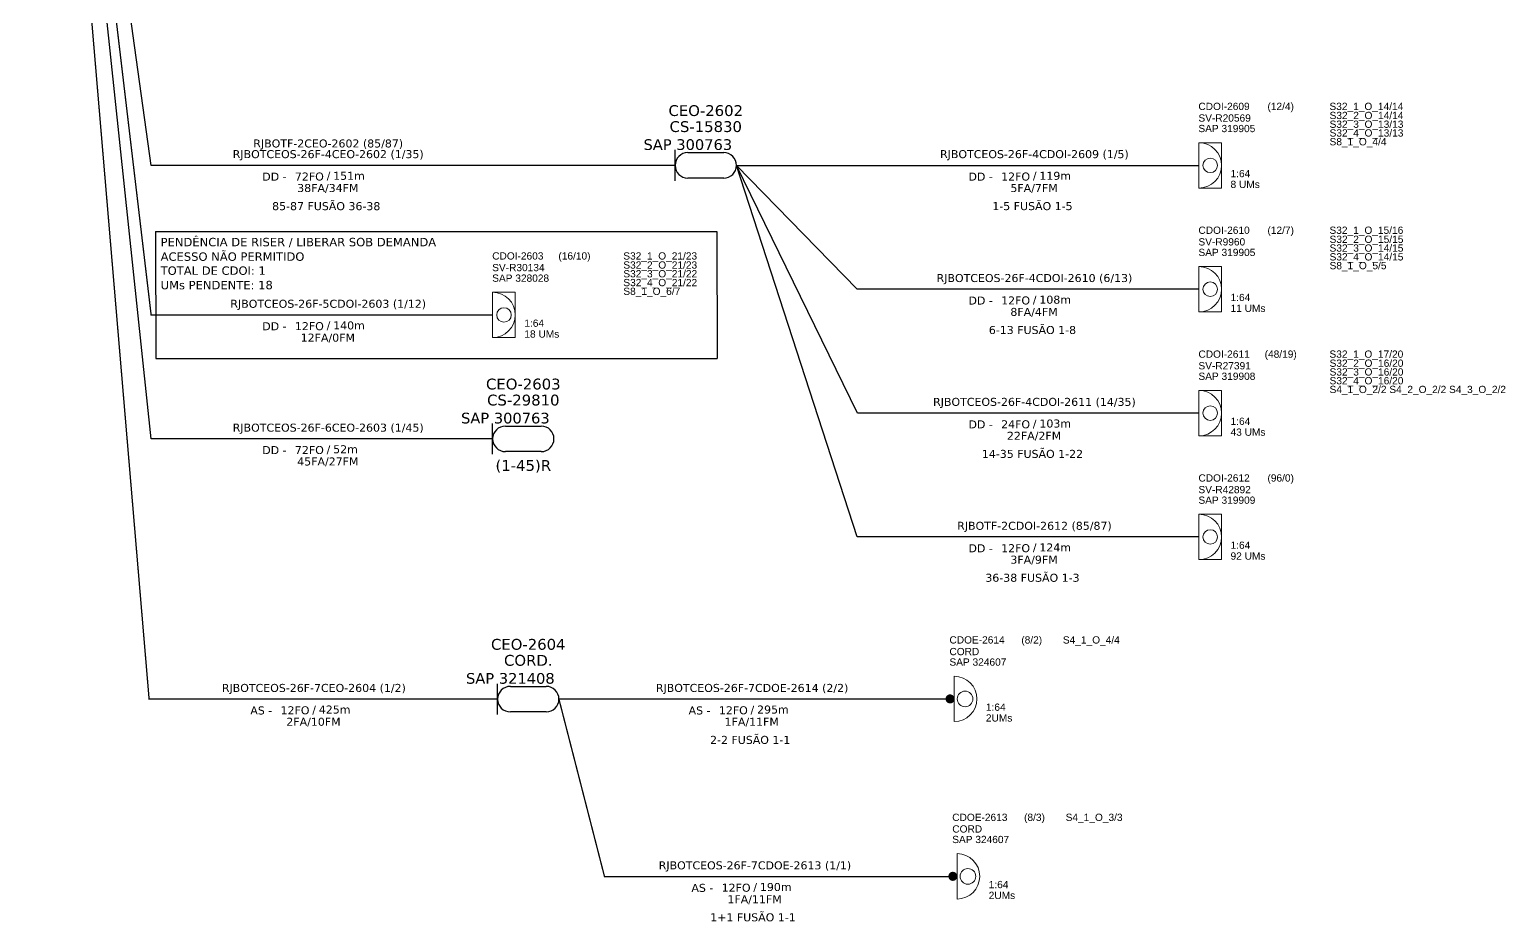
# Model space of a CAD drawing. Header units: millimetres. Extents: x 1115 to 3795, y 123 to 560.
# Drawn here: x 1137.2 to 1413.8, y 123.4 to 290.5 of the extents above; entities that cross this region are included whole.
import ezdxf
from ezdxf.enums import TextEntityAlignment as Align

# ---------------------------------------------------------------- set-up
doc = ezdxf.new("R2010")
doc.units = ezdxf.units.MM
doc.header["$LTSCALE"] = 0.1
doc.header["$MEASUREMENT"] = 0
for name, color, linetype, lineweight in [("20.0-LEGENDA DOS CDO'S", 1, 'Continuous', 0), ('20.1-CDO_INTERIOR', 1, 'Continuous', 0), ('20.2-CDO_POSTE', 1, 'Continuous', 5), ('40.1-ETIQUETAS', 1, 'Continuous', 20)]:
    doc.layers.add(name, color=color, linetype=linetype, lineweight=lineweight)
for name, color, linetype in [('20.4-CEO', 1, 'Continuous'), ('CAP a Instalar', 1, 'Continuous'), ('EXISTENTE', 7, 'Continuous'), ('REMOVER', 3, 'Continuous')]:
    doc.layers.add(name, color=color, linetype=linetype)
doc.styles.add('ARIAL', font='arial.ttf')
doc.styles.add('siredit', font='verdana.ttf')
doc.linetypes.add('FENCELINE1', pattern='A,0.25,-0.1,[133,ltypeshp.shx,S=0.1,R=0,X=-0.1,Y=0],-0.1,1', length=1.45)

# ---------------------------------------------------------------- blocks, each defined once
blk = doc.blocks.new('ETIQUETA_RS5F')
at = {"layer": '40.1-ETIQUETAS', "color": 0, "style": 'siredit'}
blk.add_text('/', height=1.5, dxfattribs=at).set_placement((1.58, -1.95), align=Align.MIDDLE_RIGHT)
for tag, p in [('ETIQUETA_R_SECUNDARIA', (1.21, 2.1)), ('ETIQUETA_R_PRIMARIA', (1.21, 4.1)), ('F_ATIVAS/F_MORTAS', (1.14, -4.24))]:
    blk.add_attdef(tag, text='', height=1.5, dxfattribs=at).set_placement(p, align=Align.MIDDLE_CENTER)
for tag, p in [('TIPO_CABO', (-6.58, -2.12)), ('CAP_CABO', (0.4, -2.09))]:
    blk.add_attdef(tag, text='', height=1.5, dxfattribs=at).set_placement(p, align=Align.MIDDLE_RIGHT)
blk.add_attdef('METROS', text='', height=1.5, dxfattribs=at).set_placement((2.14, -1.95), align=Align.MIDDLE_LEFT)
for tag, p in [('FUSÃO_1', (0.85, -8.39)), ('FUSÃO_2', (0.85, -10.6)), ('FUSÃO_3', (0.85, -12.93)), ('FUSÃO_4', (0.85, -15.14)), ('FUSÃO_5', (0.85, -17.16))]:
    blk.add_attdef(tag, text='', height=1.5, dxfattribs=at).set_placement(p, align=Align.CENTER)
blk = doc.blocks.new('CEO_UN')
at = {"layer": '20.4-CEO', "color": 0}
for p, q in [((-9.11, 2.39), (-2.39, 2.39)), ((-2.39, -2.39), (-9.11, -2.39))]:
    blk.add_line(p, q, dxfattribs=at)
blk.add_lwpolyline([(-11.5, -2.89), (-11.5, 2.89)], dxfattribs=at)
for centre, start, end in [((-9.11, 0), 90, 270), ((-2.39, 0), 270, 90)]:
    blk.add_arc(centre, 2.39, start, end, dxfattribs=at)
at = {"layer": '20.4-CEO', "color": 7, "style": 'siredit'}
for tag, height, p in [('NOME?', 2.03, (-5.75, 10.27)), ('LOCAL?', 2.03, (-5.75, 7.27)), ('TIPO?', 2, (-9.11, 3.89))]:
    blk.add_attdef(tag, text='', height=height, dxfattribs=at).set_placement(p, align=Align.MIDDLE_CENTER)
blk.add_attdef('FIBRAS_RESERVA', text='', height=2.03, dxfattribs=at).set_placement((-5.75, -3.97), align=Align.TOP_CENTER)
blk = doc.blocks.new('CDO_INTERIOR_TROCA')
at = {"layer": '20.1-CDO_INTERIOR', "color": 0, "lineweight": 18}
blk.add_lwpolyline([(4.25, -4.25), (4.25, 4.25), (0, 4.25), (0, -4.25)], close=True, dxfattribs=at)
blk.add_circle((2.13, 0), 1.36, dxfattribs=at)
blk.add_arc((0, 0), 4.25, 270, 90, dxfattribs=at)
at = {"layer": "20.0-LEGENDA DOS CDO'S", "color": 0, "style": 'ARIAL'}
for tag, p in [('CDO_N', (-0.08, 10.38)), ('SPLITER_1', (24.48, 10.38)), ('SURVEY', (-0.08, 8.2)), ('SPLITER_2', (24.5, 8.68)), ('SPLITER_3', (24.5, 7.04)), ('SAP_ANTIGO', (-0.08, 6.23)), ('/_SAP_NOVO', (12.37, 6.23)), ('SPLITER_4', (24.5, 5.4)), ('SPLITER_5', (24.5, 3.75)), ('1:XX', (5.94, -2.22)), ('UMS', (5.94, -4.24))]:
    blk.add_attdef(tag, p, '', height=1.36, dxfattribs=at)
blk.add_attdef('FIBRAS_UTILIZADAS', text='', height=1.36, dxfattribs=at).set_placement((15.34, 10.38), align=Align.CENTER)
blk = doc.blocks.new('PDO_PST')
at = {"color": 1}
blk.add_line((2.5, 0), (-2.5, 0), dxfattribs=at)
at = {"color": 1, "const_width": 0.5}
blk.add_lwpolyline([(-0.25, -0.46, 1), (0.25, -0.46, 1)], format="xyb", close=True, dxfattribs=at)
at = {"color": 1}
blk.add_circle((0, 1.19), 0.862, dxfattribs=at)
blk.add_arc((0, 0), 2.5, 0, 180, dxfattribs=at)
blk = doc.blocks.new('CDOE_POSTE 2')
at = {"layer": '20.2-CDO_POSTE', "color": 0, "linetype": 'Continuous', "xscale": 1.700328304346724, "yscale": 1.700328304346724, "zscale": 1.700328304346724, "rotation": 269.882008258618}
blk.add_blockref('PDO_PST', (0.43, 0), dxfattribs=at)
at = {"layer": "20.0-LEGENDA DOS CDO'S", "color": 0, "style": 'ARIAL'}
for tag, p in [('CDO_N', (-0.47, 10.38)), ('SPLITER_1', (20.79, 10.38)), ('CORDOALHA', (-0.47, 8.2)), ('SPLITER_2', (20.8, 8.68)), ('SAP', (-0.47, 6.23)), ('1:XX', (6.36, -2.22)), ('UMS', (6.36, -4.24))]:
    blk.add_attdef(tag, p, '', height=1.36, dxfattribs=at)
blk.add_attdef('FIBRAS_UTILIZADAS', text='', height=1.36, dxfattribs=at).set_placement((14.95, 10.38), align=Align.CENTER)

msp = doc.modelspace()

# ---------------------------------------------------------------- linework, layer by layer
at = {"color": 3}
for points in [[(1160.76, 252.66), (1265.97, 252.67), (1266.03, 228.89)], [(1160.76, 252.66), (1160.82, 228.88)], [(1160.82, 228.88), (1266.03, 228.89)]]:
    msp.add_lwpolyline(points, dxfattribs=at)
at = {"layer": 'CAP a Instalar', "ltscale": 50, "const_width": 0.25}
for points in [[(1223.96, 237.04), (1159.95, 237.04), (1159.95, 237.04), (1137.28, 428.47)], [(1224.89, 165.04), (1159.57, 165.04), (1137.28, 428.47)]]:
    msp.add_lwpolyline(points, dxfattribs=at)
at = {"layer": 'CAP a Instalar', "linetype": 'FENCELINE1', "ltscale": 50, "const_width": 0.25}
for points in [[(1310.04, 165.04), (1236.39, 165.04), (1236.39, 165.04)], [(1310.56, 131.79), (1244.93, 131.79), (1236.39, 165.04)]]:
    msp.add_lwpolyline(points, dxfattribs=at)
at = {"layer": 'EXISTENTE', "color": 7, "ltscale": 50}
for points in [[(1258.16, 265.07), (1159.95, 265.07), (1137.28, 428.47)], [(1356.34, 241.86), (1292.32, 241.86), (1269.66, 265.07)], [(1356.34, 218.64), (1292.33, 218.64), (1292.33, 218.64), (1269.66, 265.07)], [(1269.66, 265.07), (1356.34, 265.07)]]:
    msp.add_lwpolyline(points, dxfattribs=at)
at = {"layer": 'EXISTENTE', "ltscale": 50}
msp.add_lwpolyline([(1356.34, 195.43), (1292.32, 195.43), (1269.66, 265.07)], dxfattribs=at)
at = {"layer": 'REMOVER', "color": 0, "ltscale": 50}
msp.add_lwpolyline([(1223.96, 213.82), (1159.95, 213.82), (1137.28, 428.47)], dxfattribs=at)

# ---------------------------------------------------------------- block references
at = {"color": 7}
ref = msp.add_blockref('CDO_INTERIOR_TROCA', (1356.34, 265.07), dxfattribs=at)
ref.add_attrib('CDO_N', 'CDOI-2609', (1356.25, 275.45), dxfattribs={"layer": "20.0-LEGENDA DOS CDO'S", "color": 0, "height": 1.36, "style": 'ARIAL'})
ref.add_attrib('FIBRAS_UTILIZADAS', '(12/4)', dxfattribs={"layer": "20.0-LEGENDA DOS CDO'S", "color": 0, "height": 1.36, "style": 'ARIAL'}).set_placement((1371.68, 275.45), align=Align.CENTER)
ref.add_attrib('SURVEY', 'SV-R20569', (1356.26, 273.27), dxfattribs={"layer": "20.0-LEGENDA DOS CDO'S", "color": 0, "height": 1.36, "style": 'ARIAL'})
ref.add_attrib('SAP_ANTIGO', 'SAP 319905', (1356.25, 271.3), dxfattribs={"layer": "20.0-LEGENDA DOS CDO'S", "color": 0, "height": 1.36, "style": 'ARIAL'})
ref.add_attrib('1:XX', '1:64', (1362.28, 262.86), dxfattribs={"layer": "20.0-LEGENDA DOS CDO'S", "color": 0, "height": 1.36, "style": 'ARIAL'})
ref.add_attrib('UMS', '8 UMs', (1362.28, 260.83), dxfattribs={"layer": "20.0-LEGENDA DOS CDO'S", "color": 0, "height": 1.36, "style": 'ARIAL'})
ref.add_attrib('SPLITER_1', 'S32_1_O_14/14', (1380.82, 275.45), dxfattribs={"layer": "20.0-LEGENDA DOS CDO'S", "color": 0, "height": 1.3603, "style": 'ARIAL'})
ref.add_attrib('SPLITER_2', 'S32_2_O_14/14', (1380.84, 273.75), dxfattribs={"layer": "20.0-LEGENDA DOS CDO'S", "color": 0, "height": 1.3603, "style": 'ARIAL'})
ref.add_attrib('SPLITER_3', 'S32_3_O_13/13', (1380.84, 272.11), dxfattribs={"layer": "20.0-LEGENDA DOS CDO'S", "color": 0, "height": 1.3603, "style": 'ARIAL'})
ref.add_attrib('SPLITER_4', 'S32_4_O_13/13', (1380.84, 270.47), dxfattribs={"layer": "20.0-LEGENDA DOS CDO'S", "color": 0, "height": 1.3603, "style": 'ARIAL'})
ref.add_attrib('SPLITER_5', 'S8_1_O_4/4   ', (1380.84, 268.83), dxfattribs={"layer": "20.0-LEGENDA DOS CDO'S", "color": 0, "height": 1.3603, "style": 'ARIAL'})
ref = msp.add_blockref('CDO_INTERIOR_TROCA', (1356.34, 241.86), dxfattribs=at)
ref.add_attrib('CDO_N', 'CDOI-2610', (1356.26, 252.24), dxfattribs={"layer": "20.0-LEGENDA DOS CDO'S", "color": 0, "height": 1.36, "style": 'ARIAL'})
ref.add_attrib('FIBRAS_UTILIZADAS', '(12/7)', dxfattribs={"layer": "20.0-LEGENDA DOS CDO'S", "color": 0, "height": 1.36, "style": 'ARIAL'}).set_placement((1371.68, 252.24), align=Align.CENTER)
ref.add_attrib('SURVEY', 'SV-R9960', (1356.26, 250.06), dxfattribs={"layer": "20.0-LEGENDA DOS CDO'S", "color": 0, "height": 1.36, "style": 'ARIAL'})
ref.add_attrib('SAP_ANTIGO', 'SAP 319905', (1356.26, 248.08), dxfattribs={"layer": "20.0-LEGENDA DOS CDO'S", "color": 7, "height": 1.36, "style": 'ARIAL'})
ref.add_attrib('1:XX', '1:64', (1362.28, 239.64), dxfattribs={"layer": "20.0-LEGENDA DOS CDO'S", "color": 0, "height": 1.36, "style": 'ARIAL'})
ref.add_attrib('UMS', '11 UMs', (1362.28, 237.61), dxfattribs={"layer": "20.0-LEGENDA DOS CDO'S", "color": 0, "height": 1.36, "style": 'ARIAL'})
ref.add_attrib('SPLITER_1', 'S32_1_O_15/16', (1380.82, 252.24), dxfattribs={"layer": "20.0-LEGENDA DOS CDO'S", "color": 0, "height": 1.3603, "style": 'ARIAL'})
ref.add_attrib('SPLITER_2', 'S32_2_O_15/15', (1380.84, 250.54), dxfattribs={"layer": "20.0-LEGENDA DOS CDO'S", "color": 0, "height": 1.3603, "style": 'ARIAL'})
ref.add_attrib('SPLITER_3', 'S32_3_O_14/15', (1380.84, 248.9), dxfattribs={"layer": "20.0-LEGENDA DOS CDO'S", "color": 0, "height": 1.3603, "style": 'ARIAL'})
ref.add_attrib('SPLITER_4', 'S32_4_O_14/15', (1380.84, 247.25), dxfattribs={"layer": "20.0-LEGENDA DOS CDO'S", "color": 0, "height": 1.3603, "style": 'ARIAL'})
ref.add_attrib('SPLITER_5', 'S8_1_O_5/5   ', (1380.84, 245.61), dxfattribs={"layer": "20.0-LEGENDA DOS CDO'S", "color": 0, "height": 1.3603, "style": 'ARIAL'})
at = {"color": 1}
ref = msp.add_blockref('CDO_INTERIOR_TROCA', (1223.96, 237.04), dxfattribs=at)
ref.add_attrib('CDO_N', 'CDOI-2603', (1223.88, 247.42), dxfattribs={"layer": "20.0-LEGENDA DOS CDO'S", "color": 0, "height": 1.36, "style": 'ARIAL'})
ref.add_attrib('FIBRAS_UTILIZADAS', '(16/10)', dxfattribs={"layer": "20.0-LEGENDA DOS CDO'S", "color": 0, "height": 1.36, "style": 'ARIAL'}).set_placement((1239.3, 247.42), align=Align.CENTER)
ref.add_attrib('SURVEY', 'SV-R30134', (1223.88, 245.24), dxfattribs={"layer": "20.0-LEGENDA DOS CDO'S", "color": 0, "height": 1.36, "style": 'ARIAL'})
ref.add_attrib('SAP_ANTIGO', 'SAP 328028', (1223.88, 243.26), dxfattribs={"layer": "20.0-LEGENDA DOS CDO'S", "color": 0, "height": 1.36, "style": 'ARIAL'})
ref.add_attrib('1:XX', '1:64', (1229.91, 234.82), dxfattribs={"layer": "20.0-LEGENDA DOS CDO'S", "color": 0, "height": 1.36, "style": 'ARIAL'})
ref.add_attrib('UMS', '18 UMs', (1229.91, 232.79), dxfattribs={"layer": "20.0-LEGENDA DOS CDO'S", "color": 0, "height": 1.36, "style": 'ARIAL'})
ref.add_attrib('SPLITER_1', 'S32_1_O_21/23', (1248.45, 247.42), dxfattribs={"layer": "20.0-LEGENDA DOS CDO'S", "color": 0, "height": 1.3603, "style": 'ARIAL'})
ref.add_attrib('SPLITER_2', 'S32_2_O_21/23', (1248.46, 245.72), dxfattribs={"layer": "20.0-LEGENDA DOS CDO'S", "color": 0, "height": 1.3603, "style": 'ARIAL'})
ref.add_attrib('SPLITER_3', 'S32_3_O_21/22', (1248.46, 244.08), dxfattribs={"layer": "20.0-LEGENDA DOS CDO'S", "color": 0, "height": 1.3603, "style": 'ARIAL'})
ref.add_attrib('SPLITER_4', 'S32_4_O_21/22', (1248.46, 242.43), dxfattribs={"layer": "20.0-LEGENDA DOS CDO'S", "color": 0, "height": 1.3603, "style": 'ARIAL'})
ref.add_attrib('SPLITER_5', 'S8_1_O_6/7   ', (1248.46, 240.79), dxfattribs={"layer": "20.0-LEGENDA DOS CDO'S", "color": 0, "height": 1.3603, "style": 'ARIAL'})
at = {"color": 7}
ref = msp.add_blockref('CDO_INTERIOR_TROCA', (1356.34, 218.64), dxfattribs=at)
ref.add_attrib('CDO_N', 'CDOI-2611', (1356.26, 229.02), dxfattribs={"layer": "20.0-LEGENDA DOS CDO'S", "color": 0, "height": 1.36, "style": 'ARIAL'})
ref.add_attrib('FIBRAS_UTILIZADAS', '(48/19)', dxfattribs={"layer": "20.0-LEGENDA DOS CDO'S", "color": 0, "height": 1.36, "style": 'ARIAL'}).set_placement((1371.68, 229.02), align=Align.CENTER)
ref.add_attrib('SURVEY', 'SV-R27391', (1356.26, 226.84), dxfattribs={"layer": "20.0-LEGENDA DOS CDO'S", "color": 0, "height": 1.36, "style": 'ARIAL'})
ref.add_attrib('SAP_ANTIGO', 'SAP 319908', (1356.26, 224.87), dxfattribs={"layer": "20.0-LEGENDA DOS CDO'S", "color": 7, "height": 1.36, "style": 'ARIAL'})
ref.add_attrib('1:XX', '1:64', (1362.28, 216.43), dxfattribs={"layer": "20.0-LEGENDA DOS CDO'S", "color": 0, "height": 1.36, "style": 'ARIAL'})
ref.add_attrib('UMS', '43 UMs', (1362.28, 214.4), dxfattribs={"layer": "20.0-LEGENDA DOS CDO'S", "color": 0, "height": 1.36, "style": 'ARIAL'})
ref.add_attrib('SPLITER_1', 'S32_1_O_17/20', (1380.82, 229.02), dxfattribs={"layer": "20.0-LEGENDA DOS CDO'S", "color": 0, "height": 1.3603, "style": 'ARIAL'})
ref.add_attrib('SPLITER_2', 'S32_2_O_16/20', (1380.84, 227.32), dxfattribs={"layer": "20.0-LEGENDA DOS CDO'S", "color": 0, "height": 1.3603, "style": 'ARIAL'})
ref.add_attrib('SPLITER_3', 'S32_3_O_16/20', (1380.84, 225.68), dxfattribs={"layer": "20.0-LEGENDA DOS CDO'S", "color": 0, "height": 1.3603, "style": 'ARIAL'})
ref.add_attrib('SPLITER_4', 'S32_4_O_16/20', (1380.84, 224.04), dxfattribs={"layer": "20.0-LEGENDA DOS CDO'S", "color": 0, "height": 1.3603, "style": 'ARIAL'})
ref.add_attrib('SPLITER_5', 'S4_1_O_2/2 S4_2_O_2/2 S4_3_O_2/2 ', (1380.84, 222.4), dxfattribs={"layer": "20.0-LEGENDA DOS CDO'S", "color": 0, "height": 1.3603, "style": 'ARIAL'})
ref = msp.add_blockref('CDO_INTERIOR_TROCA', (1356.34, 195.43), dxfattribs=at)
ref.add_attrib('CDO_N', 'CDOI-2612', (1356.26, 205.81), dxfattribs={"layer": "20.0-LEGENDA DOS CDO'S", "color": 0, "height": 1.36, "style": 'ARIAL'})
ref.add_attrib('FIBRAS_UTILIZADAS', '(96/0)', dxfattribs={"layer": "20.0-LEGENDA DOS CDO'S", "color": 0, "height": 1.36, "style": 'ARIAL'}).set_placement((1371.68, 205.81), align=Align.CENTER)
ref.add_attrib('SURVEY', 'SV-R42892', (1356.26, 203.63), dxfattribs={"layer": "20.0-LEGENDA DOS CDO'S", "color": 0, "height": 1.36, "style": 'ARIAL'})
ref.add_attrib('SAP_ANTIGO', 'SAP 319909', (1356.26, 201.65), dxfattribs={"layer": "20.0-LEGENDA DOS CDO'S", "color": 7, "height": 1.36, "style": 'ARIAL'})
ref.add_attrib('1:XX', '1:64', (1362.28, 193.21), dxfattribs={"layer": "20.0-LEGENDA DOS CDO'S", "color": 0, "height": 1.36, "style": 'ARIAL'})
ref.add_attrib('UMS', '92 UMs', (1362.28, 191.18), dxfattribs={"layer": "20.0-LEGENDA DOS CDO'S", "color": 0, "height": 1.36, "style": 'ARIAL'})
at = {"layer": '20.2-CDO_POSTE'}
ref = msp.add_blockref('CDOE_POSTE 2', (1310.06, 165.08), dxfattribs=at)
ref.add_attrib('CDO_N', 'CDOE-2614', (1309.59, 175.46), dxfattribs={"layer": "20.0-LEGENDA DOS CDO'S", "color": 0, "height": 1.36, "style": 'ARIAL'})
ref.add_attrib('FIBRAS_UTILIZADAS', '(8/2)', dxfattribs={"layer": "20.0-LEGENDA DOS CDO'S", "color": 0, "height": 1.36, "style": 'ARIAL'}).set_placement((1325.01, 175.46), align=Align.CENTER)
ref.add_attrib('CORDOALHA', 'CORD', (1309.59, 173.28), dxfattribs={"layer": "20.0-LEGENDA DOS CDO'S", "color": 0, "height": 1.36, "style": 'ARIAL'})
ref.add_attrib('SAP', 'SAP 324607', (1309.59, 171.31), dxfattribs={"layer": "20.0-LEGENDA DOS CDO'S", "color": 0, "height": 1.36, "style": 'ARIAL'})
ref.add_attrib('1:XX', '1:64', (1316.42, 162.86), dxfattribs={"layer": "20.0-LEGENDA DOS CDO'S", "color": 0, "height": 1.36, "style": 'ARIAL'})
ref.add_attrib('UMS', '2UMs', (1316.42, 160.84), dxfattribs={"layer": "20.0-LEGENDA DOS CDO'S", "color": 0, "height": 1.36, "style": 'ARIAL'})
ref.add_attrib('SPLITER_1', 'S4_1_O_4/4', (1330.85, 175.46), dxfattribs={"layer": "20.0-LEGENDA DOS CDO'S", "color": 0, "height": 1.36, "style": 'ARIAL'})
ref = msp.add_blockref('CDOE_POSTE 2', (1310.59, 131.83), dxfattribs=at)
ref.add_attrib('CDO_N', 'CDOE-2613', (1310.11, 142.21), dxfattribs={"layer": "20.0-LEGENDA DOS CDO'S", "color": 0, "height": 1.36, "style": 'ARIAL'})
ref.add_attrib('FIBRAS_UTILIZADAS', '(8/3)', dxfattribs={"layer": "20.0-LEGENDA DOS CDO'S", "color": 0, "height": 1.36, "style": 'ARIAL'}).set_placement((1325.53, 142.21), align=Align.CENTER)
ref.add_attrib('CORDOALHA', 'CORD', (1310.12, 140.03), dxfattribs={"layer": "20.0-LEGENDA DOS CDO'S", "color": 0, "height": 1.36, "style": 'ARIAL'})
ref.add_attrib('SAP', 'SAP 324607', (1310.11, 138.06), dxfattribs={"layer": "20.0-LEGENDA DOS CDO'S", "color": 0, "height": 1.36, "style": 'ARIAL'})
ref.add_attrib('1:XX', '1:64', (1316.95, 129.61), dxfattribs={"layer": "20.0-LEGENDA DOS CDO'S", "color": 0, "height": 1.36, "style": 'ARIAL'})
ref.add_attrib('UMS', '2UMs', (1316.95, 127.58), dxfattribs={"layer": "20.0-LEGENDA DOS CDO'S", "color": 0, "height": 1.36, "style": 'ARIAL'})
ref.add_attrib('SPLITER_1', 'S4_1_O_3/3', (1331.37, 142.21), dxfattribs={"layer": "20.0-LEGENDA DOS CDO'S", "color": 0, "height": 1.36, "style": 'ARIAL'})
at = {"layer": '20.4-CEO', "color": 0}
ref = msp.add_blockref('CEO_UN', (1269.66, 265.07), dxfattribs=at)
ref.add_attrib('NOME?', 'CEO-2602', dxfattribs={"color": 7, "height": 2.028, "style": 'siredit'}).set_placement((1263.91, 275.34), align=Align.MIDDLE_CENTER)
ref.add_attrib('LOCAL?', 'CS-15830', dxfattribs={"color": 7, "height": 2.028, "style": 'siredit'}).set_placement((1263.91, 272.34), align=Align.MIDDLE_CENTER)
ref.add_attrib('TIPO?', 'SAP 300763', dxfattribs={"color": 7, "height": 2, "style": 'siredit'}).set_placement((1260.55, 268.97), align=Align.MIDDLE_CENTER)
msp.add_blockref('CEO_UN', (1235.46, 213.82), dxfattribs=at).add_auto_attribs({'NOME?': 'CEO-2603', 'LOCAL?': 'CS-29810', 'TIPO?': 'SAP 300763', 'FIBRAS_RESERVA': '(1-45)R'})
at = {"layer": '20.4-CEO'}
ref = msp.add_blockref('CEO_UN', (1236.39, 165.04), dxfattribs=at)
ref.add_attrib('NOME?', 'CEO-2604', dxfattribs={"color": 7, "height": 2.028, "style": 'siredit'}).set_placement((1230.64, 175.31), align=Align.MIDDLE_CENTER)
ref.add_attrib('LOCAL?', 'CORD.', dxfattribs={"color": 7, "height": 2.028, "style": 'siredit'}).set_placement((1230.64, 172.31), align=Align.MIDDLE_CENTER)
ref.add_attrib('TIPO?', 'SAP 321408', dxfattribs={"color": 7, "height": 2, "style": 'siredit'}).set_placement((1227.28, 168.93), align=Align.MIDDLE_CENTER)
at = {"layer": '40.1-ETIQUETAS', "color": 7}
ref = msp.add_blockref('ETIQUETA_RS5F', (1191.96, 265.07), dxfattribs=at)
ref.add_attrib('ETIQUETA_R_PRIMARIA', 'RJBOTF-2CEO-2602 (85/87)', dxfattribs={"color": 0, "height": 1.5, "style": 'siredit'}).set_placement((1193.14, 269.18), align=Align.MIDDLE_CENTER)
ref.add_attrib('ETIQUETA_R_SECUNDARIA', 'RJBOTCEOS-26F-4CEO-2602 (1/35)', dxfattribs={"color": 0, "height": 1.5, "style": 'siredit'}).set_placement((1193.14, 267.18), align=Align.MIDDLE_CENTER)
ref.add_attrib('TIPO_CABO', 'DD -', dxfattribs={"color": 0, "height": 1.5, "style": 'siredit'}).set_placement((1185.34, 262.96), align=Align.MIDDLE_RIGHT)
ref.add_attrib('CAP_CABO', '72FO', dxfattribs={"color": 0, "height": 1.5, "style": 'siredit'}).set_placement((1192.32, 262.98), align=Align.MIDDLE_RIGHT)
ref.add_attrib('METROS', '151m', dxfattribs={"color": 0, "height": 1.5, "style": 'siredit'}).set_placement((1194.07, 263.12), align=Align.MIDDLE_LEFT)
ref.add_attrib('F_ATIVAS/F_MORTAS', '38FA/34FM', dxfattribs={"color": 0, "height": 1.5, "style": 'siredit'}).set_placement((1193.07, 260.83), align=Align.MIDDLE_CENTER)
ref.add_attrib('FUSÃO_1', '85-87 FUSÃO 36-38', dxfattribs={"color": 0, "height": 1.5, "style": 'siredit'}).set_placement((1192.77, 256.68), align=Align.CENTER)
ref = msp.add_blockref('ETIQUETA_RS5F', (1324.33, 265.07), dxfattribs=at)
ref.add_attrib('ETIQUETA_R_SECUNDARIA', 'RJBOTCEOS-26F-4CDOI-2609 (1/5)', dxfattribs={"color": 0, "height": 1.5, "style": 'siredit'}).set_placement((1325.51, 267.18), align=Align.MIDDLE_CENTER)
ref.add_attrib('TIPO_CABO', 'DD -', dxfattribs={"color": 0, "height": 1.5, "style": 'siredit'}).set_placement((1317.72, 262.96), align=Align.MIDDLE_RIGHT)
ref.add_attrib('CAP_CABO', '12FO', dxfattribs={"color": 0, "height": 1.5, "style": 'siredit'}).set_placement((1324.7, 262.98), align=Align.MIDDLE_RIGHT)
ref.add_attrib('METROS', '119m', dxfattribs={"color": 0, "height": 1.5, "style": 'siredit'}).set_placement((1326.44, 263.12), align=Align.MIDDLE_LEFT)
ref.add_attrib('F_ATIVAS/F_MORTAS', '5FA/7FM', dxfattribs={"color": 0, "height": 1.5, "style": 'siredit'}).set_placement((1325.44, 260.83), align=Align.MIDDLE_CENTER)
ref.add_attrib('FUSÃO_1', '1-5 FUSÃO 1-5', dxfattribs={"color": 0, "height": 1.5, "style": 'siredit'}).set_placement((1325.15, 256.69), align=Align.CENTER)
ref = msp.add_blockref('ETIQUETA_RS5F', (1324.33, 241.86), dxfattribs=at)
ref.add_attrib('ETIQUETA_R_SECUNDARIA', 'RJBOTCEOS-26F-4CDOI-2610 (6/13)', dxfattribs={"color": 0, "height": 1.5, "style": 'siredit'}).set_placement((1325.52, 243.96), align=Align.MIDDLE_CENTER)
ref.add_attrib('TIPO_CABO', 'DD -', dxfattribs={"color": 0, "height": 1.5, "style": 'siredit'}).set_placement((1317.72, 239.74), align=Align.MIDDLE_RIGHT)
ref.add_attrib('CAP_CABO', '12FO', dxfattribs={"color": 0, "height": 1.5, "style": 'siredit'}).set_placement((1324.7, 239.76), align=Align.MIDDLE_RIGHT)
ref.add_attrib('METROS', '108m', dxfattribs={"color": 0, "height": 1.5, "style": 'siredit'}).set_placement((1326.44, 239.9), align=Align.MIDDLE_LEFT)
ref.add_attrib('F_ATIVAS/F_MORTAS', '8FA/4FM', dxfattribs={"color": 0, "height": 1.5, "style": 'siredit'}).set_placement((1325.44, 237.61), align=Align.MIDDLE_CENTER)
ref.add_attrib('FUSÃO_1', '6-13 FUSÃO 1-8', dxfattribs={"color": 0, "height": 1.5, "style": 'siredit'}).set_placement((1325.15, 233.47), align=Align.CENTER)
at = {"layer": '40.1-ETIQUETAS', "color": 1}
ref = msp.add_blockref('ETIQUETA_RS5F', (1191.96, 237.04), dxfattribs=at)
ref.add_attrib('ETIQUETA_R_SECUNDARIA', 'RJBOTCEOS-26F-5CDOI-2603 (1/12)', dxfattribs={"color": 0, "height": 1.5, "style": 'siredit'}).set_placement((1193.14, 239.14), align=Align.MIDDLE_CENTER)
ref.add_attrib('TIPO_CABO', 'DD -', dxfattribs={"color": 0, "height": 1.5, "style": 'siredit'}).set_placement((1185.34, 234.92), align=Align.MIDDLE_RIGHT)
ref.add_attrib('CAP_CABO', '12FO', dxfattribs={"color": 0, "height": 1.5, "style": 'siredit'}).set_placement((1192.32, 234.94), align=Align.MIDDLE_RIGHT)
ref.add_attrib('METROS', '140m', dxfattribs={"color": 0, "height": 1.5, "style": 'siredit'}).set_placement((1194.07, 235.08), align=Align.MIDDLE_LEFT)
ref.add_attrib('F_ATIVAS/F_MORTAS', '12FA/0FM', dxfattribs={"color": 0, "height": 1.5, "style": 'siredit'}).set_placement((1193.07, 232.79), align=Align.MIDDLE_CENTER)
at = {"layer": '40.1-ETIQUETAS', "color": 7}
ref = msp.add_blockref('ETIQUETA_RS5F', (1324.33, 218.64), dxfattribs=at)
ref.add_attrib('ETIQUETA_R_SECUNDARIA', 'RJBOTCEOS-26F-4CDOI-2611 (14/35)', dxfattribs={"color": 0, "height": 1.5, "style": 'siredit'}).set_placement((1325.52, 220.75), align=Align.MIDDLE_CENTER)
ref.add_attrib('TIPO_CABO', 'DD -', dxfattribs={"color": 0, "height": 1.5, "style": 'siredit'}).set_placement((1317.72, 216.53), align=Align.MIDDLE_RIGHT)
ref.add_attrib('CAP_CABO', '24FO', dxfattribs={"color": 0, "height": 1.5, "style": 'siredit'}).set_placement((1324.7, 216.55), align=Align.MIDDLE_RIGHT)
ref.add_attrib('METROS', '103m', dxfattribs={"color": 0, "height": 1.5, "style": 'siredit'}).set_placement((1326.45, 216.69), align=Align.MIDDLE_LEFT)
ref.add_attrib('F_ATIVAS/F_MORTAS', '22FA/2FM', dxfattribs={"color": 0, "height": 1.5, "style": 'siredit'}).set_placement((1325.45, 214.4), align=Align.MIDDLE_CENTER)
ref.add_attrib('FUSÃO_1', '14-35 FUSÃO 1-22', dxfattribs={"color": 0, "height": 1.5, "style": 'siredit'}).set_placement((1325.15, 210.25), align=Align.CENTER)
at = {"layer": '40.1-ETIQUETAS', "color": 0}
ref = msp.add_blockref('ETIQUETA_RS5F', (1191.96, 213.82), dxfattribs=at)
ref.add_attrib('ETIQUETA_R_SECUNDARIA', 'RJBOTCEOS-26F-6CEO-2603 (1/45)', dxfattribs={"color": 0, "height": 1.5, "style": 'siredit'}).set_placement((1193.14, 215.92), align=Align.MIDDLE_CENTER)
ref.add_attrib('TIPO_CABO', 'DD -', dxfattribs={"color": 0, "height": 1.5, "style": 'siredit'}).set_placement((1185.34, 211.71), align=Align.MIDDLE_RIGHT)
ref.add_attrib('CAP_CABO', '72FO', dxfattribs={"color": 0, "height": 1.5, "style": 'siredit'}).set_placement((1192.32, 211.73), align=Align.MIDDLE_RIGHT)
ref.add_attrib('METROS', '52m', dxfattribs={"color": 0, "height": 1.5, "style": 'siredit'}).set_placement((1194.07, 211.87), align=Align.MIDDLE_LEFT)
ref.add_attrib('F_ATIVAS/F_MORTAS', '45FA/27FM', dxfattribs={"color": 0, "height": 1.5, "style": 'siredit'}).set_placement((1193.07, 209.58), align=Align.MIDDLE_CENTER)
at = {"layer": '40.1-ETIQUETAS', "color": 7}
ref = msp.add_blockref('ETIQUETA_RS5F', (1324.33, 195.43), dxfattribs=at)
ref.add_attrib('ETIQUETA_R_PRIMARIA', 'RJBOTF-2CDOI-2612 (85/87)', dxfattribs={"color": 0, "height": 1.5, "style": 'siredit'}).set_placement((1325.52, 197.53), align=Align.MIDDLE_CENTER)
ref.add_attrib('TIPO_CABO', 'DD -', dxfattribs={"color": 0, "height": 1.5, "style": 'siredit'}).set_placement((1317.72, 193.31), align=Align.MIDDLE_RIGHT)
ref.add_attrib('CAP_CABO', '12FO', dxfattribs={"color": 0, "height": 1.5, "style": 'siredit'}).set_placement((1324.7, 193.33), align=Align.MIDDLE_RIGHT)
ref.add_attrib('METROS', '124m', dxfattribs={"color": 0, "height": 1.5, "style": 'siredit'}).set_placement((1326.44, 193.47), align=Align.MIDDLE_LEFT)
ref.add_attrib('F_ATIVAS/F_MORTAS', '3FA/9FM', dxfattribs={"color": 0, "height": 1.5, "style": 'siredit'}).set_placement((1325.44, 191.18), align=Align.MIDDLE_CENTER)
ref.add_attrib('FUSÃO_1', '36-38 FUSÃO 1-3', dxfattribs={"color": 0, "height": 1.5, "style": 'siredit'}).set_placement((1325.15, 187.04), align=Align.CENTER)
at = {"layer": '40.1-ETIQUETAS', "color": 1}
ref = msp.add_blockref('ETIQUETA_RS5F', (1189.27, 165.04), dxfattribs=at)
ref.add_attrib('ETIQUETA_R_SECUNDARIA', 'RJBOTCEOS-26F-7CEO-2604 (1/2)', dxfattribs={"color": 0, "height": 1.5, "style": 'siredit'}).set_placement((1190.45, 167.14), align=Align.MIDDLE_CENTER)
ref.add_attrib('TIPO_CABO', 'AS -', dxfattribs={"color": 0, "height": 1.5, "style": 'siredit'}).set_placement((1182.65, 162.92), align=Align.MIDDLE_RIGHT)
ref.add_attrib('CAP_CABO', '12FO', dxfattribs={"color": 0, "height": 1.5, "style": 'siredit'}).set_placement((1189.63, 162.95), align=Align.MIDDLE_RIGHT)
ref.add_attrib('METROS', '425m', dxfattribs={"color": 0, "height": 1.5, "style": 'siredit'}).set_placement((1191.38, 163.09), align=Align.MIDDLE_LEFT)
ref.add_attrib('F_ATIVAS/F_MORTAS', '2FA/10FM', dxfattribs={"color": 0, "height": 1.5, "style": 'siredit'}).set_placement((1190.38, 160.8), align=Align.MIDDLE_CENTER)
ref = msp.add_blockref('ETIQUETA_RS5F', (1271.42, 165.04), dxfattribs=at)
ref.add_attrib('ETIQUETA_R_SECUNDARIA', 'RJBOTCEOS-26F-7CDOE-2614 (2/2)', dxfattribs={"color": 0, "height": 1.5, "style": 'siredit'}).set_placement((1272.6, 167.14), align=Align.MIDDLE_CENTER)
ref.add_attrib('TIPO_CABO', 'AS -', dxfattribs={"color": 0, "height": 1.5, "style": 'siredit'}).set_placement((1264.8, 162.92), align=Align.MIDDLE_RIGHT)
ref.add_attrib('CAP_CABO', '12FO', dxfattribs={"color": 0, "height": 1.5, "style": 'siredit'}).set_placement((1271.79, 162.95), align=Align.MIDDLE_RIGHT)
ref.add_attrib('METROS', '295m', dxfattribs={"color": 0, "height": 1.5, "style": 'siredit'}).set_placement((1273.53, 163.09), align=Align.MIDDLE_LEFT)
ref.add_attrib('F_ATIVAS/F_MORTAS', '1FA/11FM', dxfattribs={"color": 0, "height": 1.5, "style": 'siredit'}).set_placement((1272.53, 160.8), align=Align.MIDDLE_CENTER)
ref.add_attrib('FUSÃO_1', '2-2 FUSÃO 1-1', dxfattribs={"color": 0, "height": 1.5, "style": 'siredit'}).set_placement((1272.24, 156.65), align=Align.CENTER)
ref = msp.add_blockref('ETIQUETA_RS5F', (1271.94, 131.79), dxfattribs=at)
ref.add_attrib('ETIQUETA_R_SECUNDARIA', 'RJBOTCEOS-26F-7CDOE-2613 (1/1)', dxfattribs={"color": 0, "height": 1.5, "style": 'siredit'}).set_placement((1273.13, 133.89), align=Align.MIDDLE_CENTER)
ref.add_attrib('TIPO_CABO', 'AS -', dxfattribs={"color": 0, "height": 1.5, "style": 'siredit'}).set_placement((1265.33, 129.67), align=Align.MIDDLE_RIGHT)
ref.add_attrib('CAP_CABO', '12FO', dxfattribs={"color": 0, "height": 1.5, "style": 'siredit'}).set_placement((1272.31, 129.7), align=Align.MIDDLE_RIGHT)
ref.add_attrib('METROS', '190m', dxfattribs={"color": 0, "height": 1.5, "style": 'siredit'}).set_placement((1274.06, 129.83), align=Align.MIDDLE_LEFT)
ref.add_attrib('F_ATIVAS/F_MORTAS', '1FA/11FM', dxfattribs={"color": 0, "height": 1.5, "style": 'siredit'}).set_placement((1273.06, 127.54), align=Align.MIDDLE_CENTER)
ref.add_attrib('FUSÃO_1', '1+1 FUSÃO 1-1', dxfattribs={"color": 0, "height": 1.5, "style": 'siredit'}).set_placement((1272.76, 123.4), align=Align.CENTER)

# ---------------------------------------------------------------- texts
at = {"color": 3, "style": 'siredit'}
for s, p in [('PENDÊNCIA DE RISER / LIBERAR SOB DEMANDA', (1161.73, 249.91)), ('ACESSO NÃO PERMITIDO', (1161.73, 247.19)), ('TOTAL DE CDOI: 1', (1161.73, 244.56)), ('UMs PENDENTE: 18', (1161.73, 241.85))]:
    msp.add_text(s, height=1.5746, dxfattribs=at).set_placement(p)

doc.saveas('drawing.dxf')
